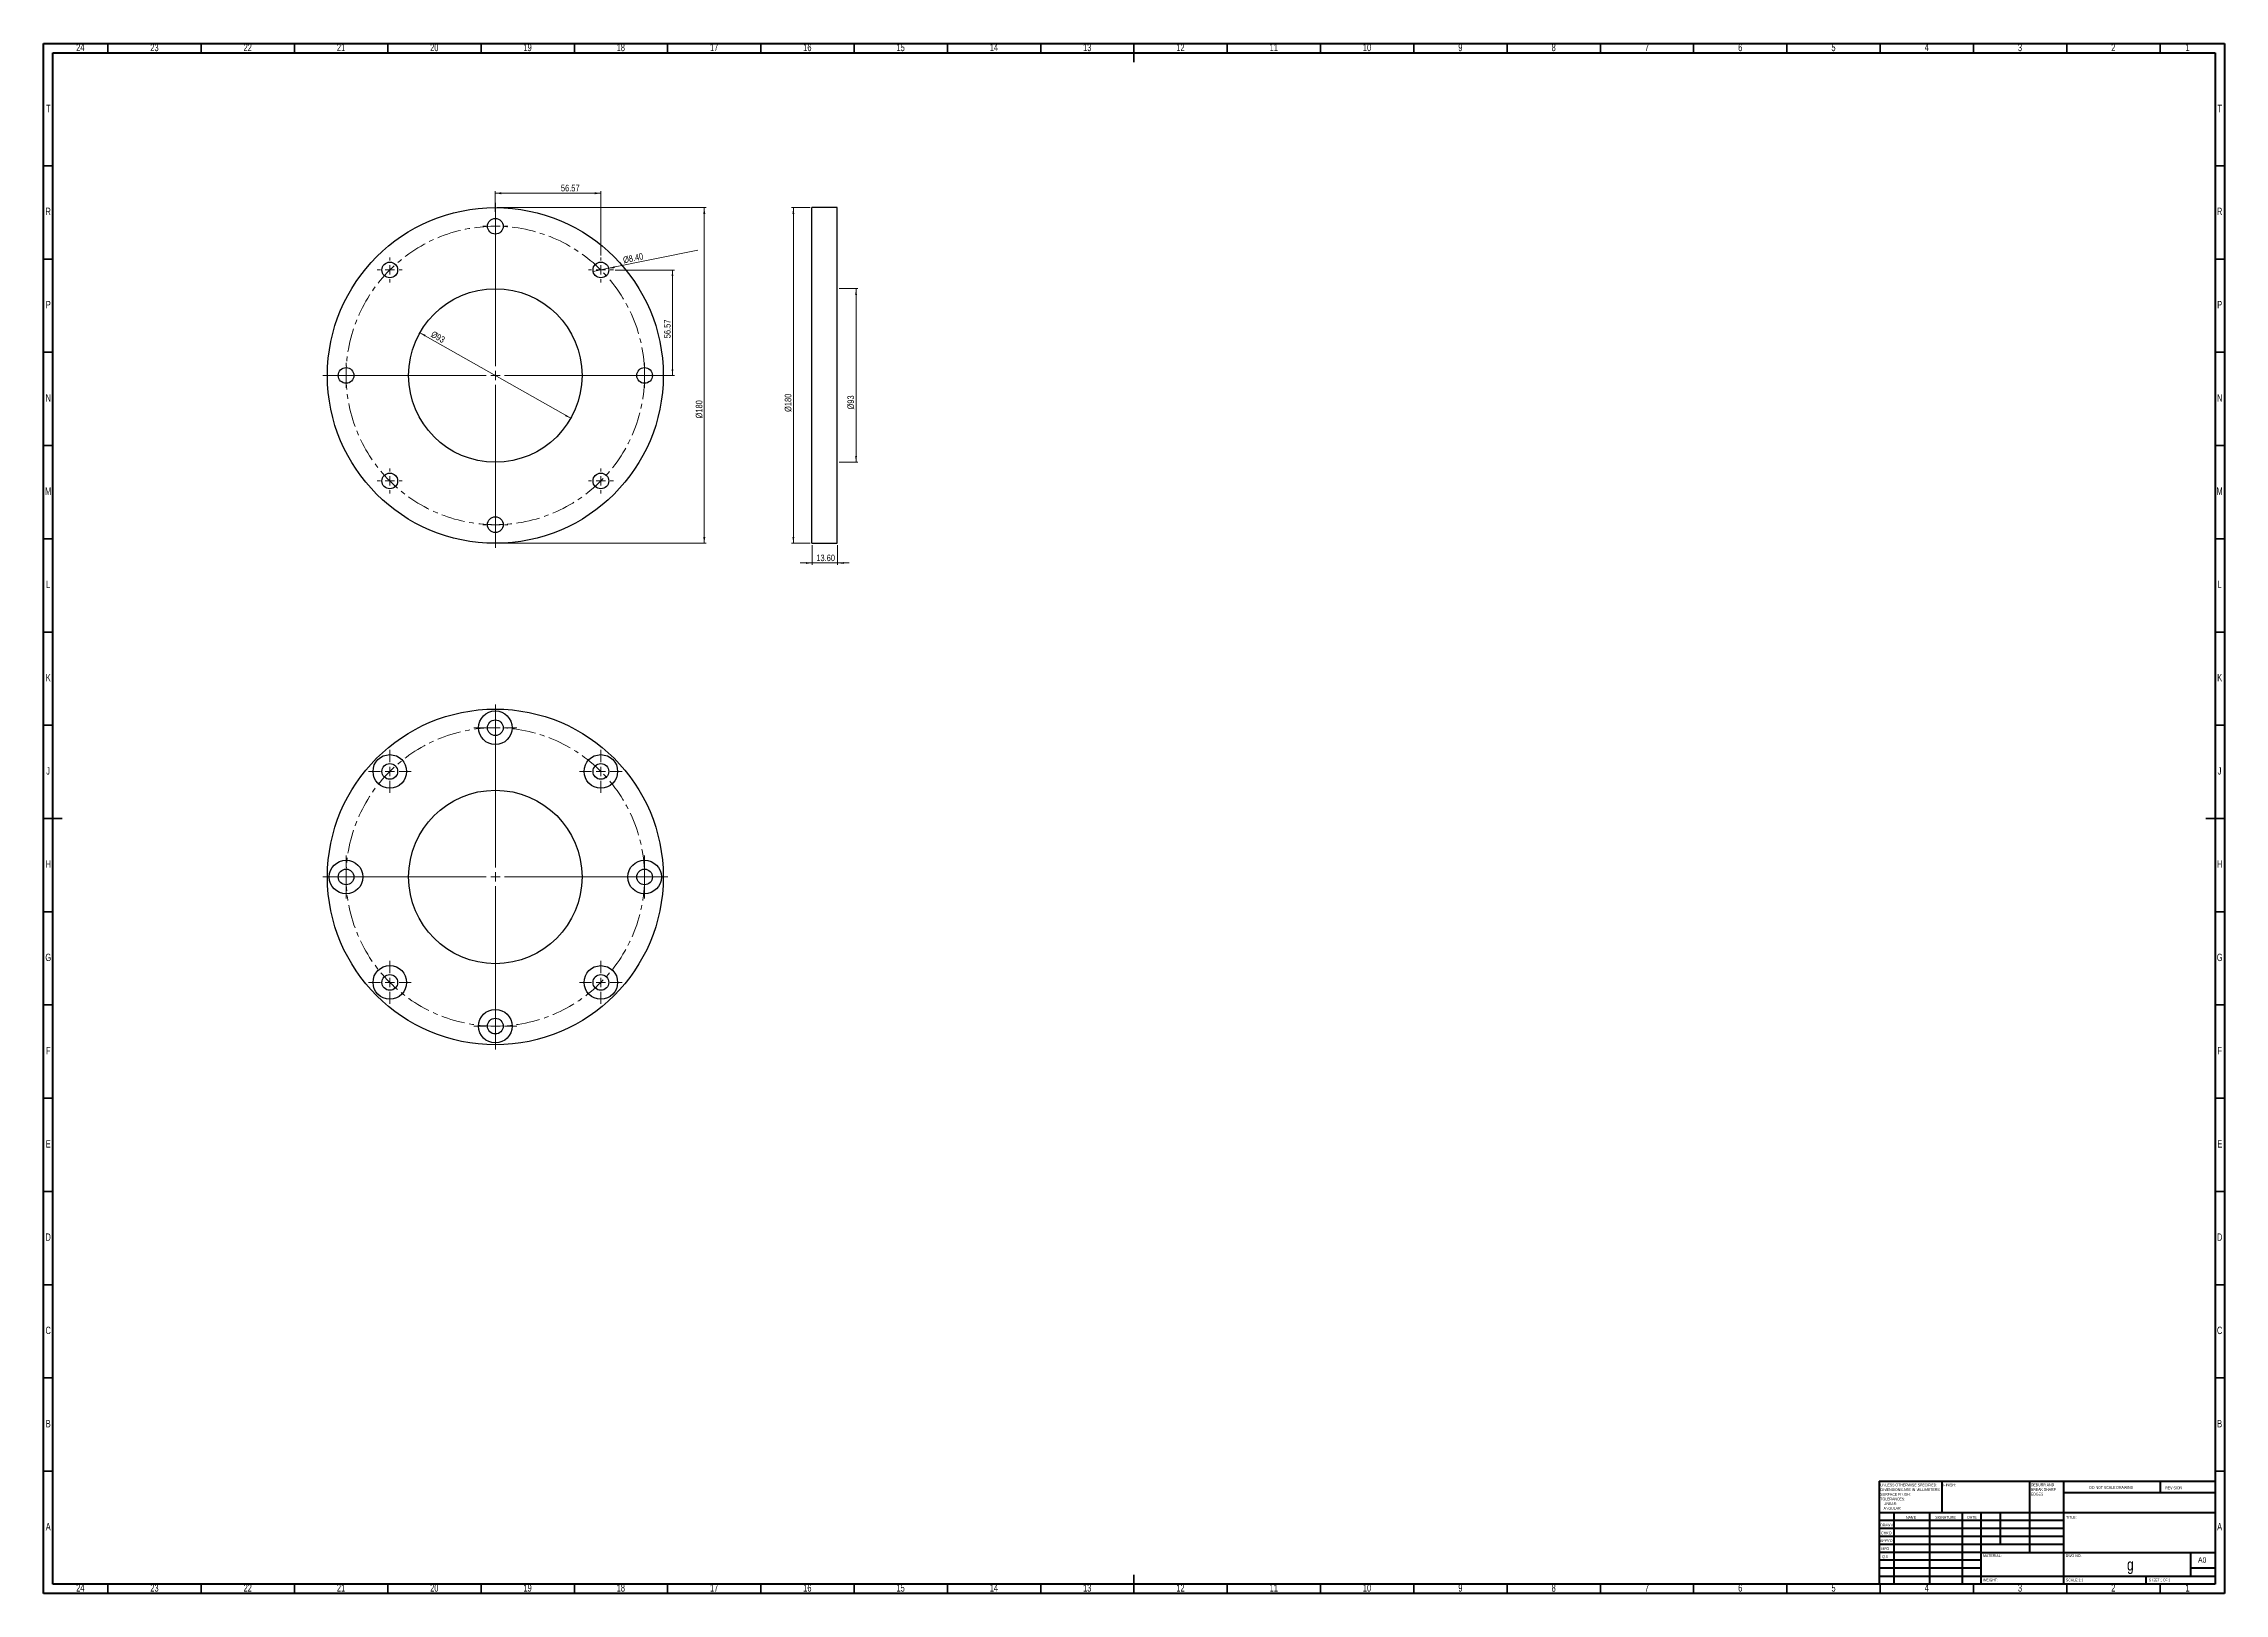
# Model space of a CAD drawing. Header units: millimetres. Extents: x 15 to 1184, y 5 to 836.
import ezdxf

# ---------------------------------------------------------------- set-up
doc = ezdxf.new("R2010")
doc.units = ezdxf.units.MM
doc.linetypes.add('CENTERX2', pattern=[20.32, 12.7, -2.54, 2.54, -2.54])
doc.styles.add('SLDTEXTSTYLE0', font='TXT', dxfattribs={"width": 0.75})
doc.styles.add('SLDTEXTSTYLE1', font='TXT', dxfattribs={"width": 0.686449})
doc.styles.add('SLDTEXTSTYLE2', font='TXT', dxfattribs={"width": 0.6875})
doc.dimstyles.new('SLDDIMSTYLE0', dxfattribs={"dimtxt": 3.5, "dimasz": 3.302, "dimexe": 0, "dimexo": 0.0625, "dimgap": 0.875, "dimtad": 1, "dimrnd": 1e-09, "dimzin": 12, "dimdsep": 46, "dimtxsty": 'SLDTEXTSTYLE0', "dimsah": 1, "dimcen": 0.09, "dimadec": 0, "dimazin": 3, "dimtfac": 1, "dimtofl": 0, "dimtmove": 0, "dimatfit": 3, "dimfxl": 0, "dimfrac": 2, "dimtolj": 1, "dimtzin": 12, "dimarcsym": 0})
doc.dimstyles.new('SLDDIMSTYLE1', dxfattribs={"dimtxt": 3.5, "dimasz": 3.302, "dimexe": 0, "dimexo": 0.0625, "dimgap": 0.875, "dimtad": 1, "dimrnd": 1e-09, "dimzin": 12, "dimdsep": 46, "dimtxsty": 'SLDTEXTSTYLE0', "dimsah": 1, "dimcen": 0, "dimadec": 0, "dimazin": 3, "dimtfac": 1, "dimtmove": 0, "dimatfit": 3, "dimfxl": 0, "dimfrac": 2, "dimtolj": 1, "dimtzin": 12, "dimarcsym": 0})
doc.dimstyles.new('SLDDIMSTYLE2', dxfattribs={"dimtxt": 3.5, "dimasz": 3.302, "dimexe": 0, "dimexo": 0.0625, "dimgap": 0.875, "dimtad": 1, "dimrnd": 1e-09, "dimzin": 4, "dimdsep": 46, "dimtxsty": 'SLDTEXTSTYLE0', "dimblk1": 'NONE', "dimsah": 1, "dimcen": 0, "dimadec": 0, "dimazin": 1, "dimtfac": 1, "dimtmove": 0, "dimatfit": 3, "dimldrblk": 'NONE', "dimfxl": 0, "dimfrac": 2, "dimtolj": 1, "dimtzin": 12, "dimarcsym": 0})
doc.dimstyles.new('SLDDIMSTYLE3', dxfattribs={"dimtxt": 3.5, "dimasz": 3.302, "dimexe": 0, "dimexo": 0.0625, "dimgap": 0.875, "dimtad": 1, "dimrnd": 1e-09, "dimzin": 4, "dimdsep": 46, "dimtxsty": 'SLDTEXTSTYLE0', "dimsah": 1, "dimcen": 0.09, "dimadec": 0, "dimazin": 1, "dimtfac": 1, "dimtmove": 0, "dimatfit": 0, "dimfxl": 0, "dimfrac": 2, "dimtolj": 1, "dimtzin": 12, "dimarcsym": 0})

# ---------------------------------------------------------------- blocks, each defined once
blk = doc.blocks.new('SW_NOTE_0')
at = {"color": 0, "linetype": 'Continuous', "lineweight": 0, "char_height": 1.5, "attachment_point": 1, "style": 'SLDTEXTSTYLE0'}
for s, insert in [('UNLESS OTHERWISE SPECIFIED:', (0, 1.9)), ('TOLERANCES:', (0, -5.6)), ('DIMENSIONS ARE IN MILLIMETERS', (0, -0.6)), ('SURFACE FINISH:', (0, -3.1)), ('ANGULAR:', (1.7, -10.6)), ('LINEAR:', (1.7, -8.1))]:
    blk.add_mtext(s, dxfattribs=dict(at, insert=insert))
blk = doc.blocks.new('SW_NOTE_1')
at = {"color": 0, "linetype": 'Continuous', "lineweight": 0, "char_height": 1.5, "attachment_point": 1, "style": 'SLDTEXTSTYLE0'}
for s, insert in [('DEBURR AND', (0, 1.9)), ('BREAK SHARP', (0, -0.6)), ('EDGES', (0, -3.1))]:
    blk.add_mtext(s, dxfattribs=dict(at, insert=insert))
blk = doc.blocks.new('_D')
at = {"color": 7, "linetype": 'Continuous', "lineweight": 18}
for p, q in [((258.1, 748.1), (370.1, 748.1)), ((369.1, 748.1), (369.1, 568.1)), ((258.1, 568.1), (370.1, 568.1))]:
    blk.add_line(p, q, dxfattribs=at)
for points in [[(369.1, 748.1), (368.6, 744.7), (369.7, 744.7)], [(369.1, 568.1), (369.7, 571.4), (368.6, 571.4)]]:
    blk.add_solid(points, dxfattribs=at)
at = {"color": 7, "linetype": 'Continuous', "lineweight": 18, "insert": (364.6, 635), "char_height": 3.5, "attachment_point": 1, "rotation": 90, "style": 'SLDTEXTSTYLE0'}
blk.add_mtext('%%c180', dxfattribs=at)
blk = doc.blocks.new('_D_1')
at = {"color": 7, "linetype": 'Continuous', "lineweight": 18}
blk.add_line((216.7, 681), (297.6, 635.1), dxfattribs=at)
for points in [[(216.7, 681), (219.3, 679), (219.8, 679.8)], [(297.6, 635.1), (294.9, 637.1), (294.4, 636.3)]]:
    blk.add_solid(points, dxfattribs=at)
at = {"color": 7, "linetype": 'Continuous', "lineweight": 18, "insert": (224, 682.1), "char_height": 3.5, "attachment_point": 1, "rotation": 330.3724, "style": 'SLDTEXTSTYLE0'}
blk.add_mtext('%%c93', dxfattribs=at)
blk = doc.blocks.new('_D_2')
at = {"color": 7, "linetype": 'Continuous', "lineweight": 18}
for q in [(365.7, 725.3), (309.6, 713.8)]:
    blk.add_line((317.8, 715.5), q, dxfattribs=at)
blk.add_solid([(317.8, 715.5), (321.2, 715.6), (321, 716.6)], dxfattribs=at)
at = {"color": 7, "linetype": 'Continuous', "lineweight": 18, "insert": (325.3, 721.6), "char_height": 3.5, "attachment_point": 1, "rotation": 11.6124, "style": 'SLDTEXTSTYLE0'}
blk.add_mtext('%%c8.40', dxfattribs=at)
blk = doc.blocks.new('_None')
blk = doc.blocks.new('_D_3')
at = {"color": 7, "linetype": 'Continuous', "lineweight": 18}
for p, q in [((257.1, 745.8), (257.1, 756.8)), ((313.7, 755.8), (257.1, 755.8)), ((313.7, 722.3), (313.7, 756.8))]:
    blk.add_line(p, q, dxfattribs=at)
for points in [[(257.1, 755.8), (260.4, 755.2), (260.4, 756.3)], [(313.7, 755.8), (310.4, 756.3), (310.4, 755.2)]]:
    blk.add_solid(points, dxfattribs=at)
at = {"color": 7, "linetype": 'Continuous', "lineweight": 18, "insert": (292.3, 760.3), "char_height": 3.5, "attachment_point": 1, "style": 'SLDTEXTSTYLE0'}
blk.add_mtext('56.57', dxfattribs=at)
blk = doc.blocks.new('_D_4')
at = {"color": 7, "linetype": 'Continuous', "lineweight": 18}
for p, q in [((321.4, 714.6), (353.1, 714.6)), ((352.1, 658.1), (352.1, 714.6)), ((344.8, 658.1), (353.1, 658.1))]:
    blk.add_line(p, q, dxfattribs=at)
for points in [[(352.1, 714.6), (351.6, 711.3), (352.6, 711.3)], [(352.1, 658.1), (352.6, 661.4), (351.6, 661.4)]]:
    blk.add_solid(points, dxfattribs=at)
at = {"color": 7, "linetype": 'Continuous', "lineweight": 18, "insert": (347.6, 678), "char_height": 3.5, "attachment_point": 1, "rotation": 90, "style": 'SLDTEXTSTYLE0'}
blk.add_mtext('56.57', dxfattribs=at)
blk = doc.blocks.new('SW_CENTERMARKSYMBOL_0')
at = {"color": 0, "linetype": 'Continuous', "lineweight": 0}
for p, q in [((0, 5), (0, 92.5)), ((-5, 0), (-92.5, 0)), ((0, 0), (-2.5, 0)), ((0, 0), (0, 2.5)), ((0, 0), (0, -2.5)), ((0, 0), (2.5, 0)), ((5, 0), (92.5, 0)), ((0, -5), (0, -92.5))]:
    blk.add_line(p, q, dxfattribs=at)
blk = doc.blocks.new('SW_CENTERMARKSYMBOL_1')
at = {"color": 0, "linetype": 'Continuous', "lineweight": 0}
for p, q in [((-5, 0), (-6.7, 0)), ((0, 0), (-2.5, 0)), ((0, 5), (0, 6.7)), ((0, 0), (0, 2.5)), ((0, 0), (0, -2.5)), ((0, 0), (2.5, 0)), ((5, 0), (6.7, 0)), ((0, -5), (0, -6.7))]:
    blk.add_line(p, q, dxfattribs=at)
blk = doc.blocks.new('SW_CENTERMARKSYMBOL_2')
at = {"color": 0, "linetype": 'Continuous', "lineweight": 0}
for p, q in [((-5, 0), (-6.7, 0)), ((0, 0), (-2.5, 0)), ((0, 5), (0, 6.7)), ((0, 0), (0, 2.5)), ((0, 0), (0, -2.5)), ((0, 0), (2.5, 0)), ((5, 0), (6.7, 0)), ((0, -5), (0, -6.7))]:
    blk.add_line(p, q, dxfattribs=at)
blk = doc.blocks.new('SW_CENTERMARKSYMBOL_3')
at = {"color": 0, "linetype": 'Continuous', "lineweight": 0}
for p, q in [((-5, 0), (-6.7, 0)), ((0, 0), (-2.5, 0)), ((0, 5), (0, 6.7)), ((0, 0), (0, 2.5)), ((0, 0), (0, -2.5)), ((0, 0), (2.5, 0)), ((5, 0), (6.7, 0)), ((0, -5), (0, -6.7))]:
    blk.add_line(p, q, dxfattribs=at)
blk = doc.blocks.new('SW_CENTERMARKSYMBOL_4')
at = {"color": 0, "linetype": 'Continuous', "lineweight": 0}
for p, q in [((-5, 0), (-6.7, 0)), ((0, 0), (-2.5, 0)), ((0, 5), (0, 6.7)), ((0, 0), (0, 2.5)), ((0, 0), (0, -2.5)), ((0, 0), (2.5, 0)), ((5, 0), (6.7, 0)), ((0, -5), (0, -6.7))]:
    blk.add_line(p, q, dxfattribs=at)
blk = doc.blocks.new('SW_CENTERMARKSYMBOL_5')
at = {"color": 0, "linetype": 'Continuous', "lineweight": 0}
for p, q in [((-5, 0), (-6.7, 0)), ((0, 0), (-2.5, 0)), ((0, 5), (0, 6.7)), ((0, 0), (0, 2.5)), ((0, 0), (0, -2.5)), ((0, 0), (2.5, 0)), ((5, 0), (6.7, 0)), ((0, -5), (0, -6.7))]:
    blk.add_line(p, q, dxfattribs=at)
blk = doc.blocks.new('SW_CENTERMARKSYMBOL_6')
at = {"color": 0, "linetype": 'Continuous', "lineweight": 0}
for p, q in [((-5, 0), (-6.7, 0)), ((0, 0), (-2.5, 0)), ((0, 5), (0, 6.7)), ((0, 0), (0, 2.5)), ((0, 0), (0, -2.5)), ((0, 0), (2.5, 0)), ((5, 0), (6.7, 0)), ((0, -5), (0, -6.7))]:
    blk.add_line(p, q, dxfattribs=at)
blk = doc.blocks.new('SW_CENTERMARKSYMBOL_7')
at = {"color": 0, "linetype": 'Continuous', "lineweight": 0}
for p, q in [((-5, 0), (-6.7, 0)), ((0, 0), (-2.5, 0)), ((0, 5), (0, 6.7)), ((0, 0), (0, 2.5)), ((0, 0), (0, -2.5)), ((0, 0), (2.5, 0)), ((5, 0), (6.7, 0)), ((0, -5), (0, -6.7))]:
    blk.add_line(p, q, dxfattribs=at)
blk = doc.blocks.new('SW_CENTERMARKSYMBOL_8')
at = {"color": 0, "linetype": 'Continuous', "lineweight": 0}
for p, q in [((-5, 0), (-6.7, 0)), ((0, 0), (-2.5, 0)), ((0, 5), (0, 6.7)), ((0, 0), (0, 2.5)), ((0, 0), (0, -2.5)), ((0, 0), (2.5, 0)), ((5, 0), (6.7, 0)), ((0, -5), (0, -6.7))]:
    blk.add_line(p, q, dxfattribs=at)
blk = doc.blocks.new('_D_5')
at = {"color": 7, "linetype": 'Continuous', "lineweight": 18}
for p, q in [((426.9, 567.1), (426.9, 556.5)), ((440.5, 567.1), (440.5, 556.5)), ((426.9, 557.5), (420.5, 557.5)), ((426.9, 557.5), (440.5, 557.5)), ((440.5, 557.5), (446.8, 557.5))]:
    blk.add_line(p, q, dxfattribs=at)
for points in [[(426.9, 557.5), (423.6, 558), (423.6, 557)], [(440.5, 557.5), (443.8, 557), (443.8, 558)]]:
    blk.add_solid(points, dxfattribs=at)
at = {"color": 7, "linetype": 'Continuous', "lineweight": 18, "insert": (429.2, 562), "char_height": 3.5, "attachment_point": 1, "style": 'SLDTEXTSTYLE0'}
blk.add_mtext('13.60', dxfattribs=at)
blk = doc.blocks.new('_D_6')
at = {"color": 7, "linetype": 'Continuous', "lineweight": 18}
for p, q in [((441.5, 704.6), (451.5, 704.6)), ((450.5, 704.6), (450.5, 611.6)), ((441.5, 611.6), (451.5, 611.6))]:
    blk.add_line(p, q, dxfattribs=at)
for points in [[(450.5, 704.6), (450, 701.2), (451, 701.2)], [(450.5, 611.6), (451, 614.9), (450, 614.9)]]:
    blk.add_solid(points, dxfattribs=at)
at = {"color": 7, "linetype": 'Continuous', "lineweight": 18, "insert": (445.9, 639.8), "char_height": 3.5, "attachment_point": 1, "rotation": 90, "style": 'SLDTEXTSTYLE0'}
blk.add_mtext('%%c93', dxfattribs=at)
blk = doc.blocks.new('_D_7')
at = {"color": 7, "linetype": 'Continuous', "lineweight": 18}
for p, q in [((425.9, 748.1), (415.9, 748.1)), ((416.9, 748.1), (416.9, 568.1)), ((425.9, 568.1), (415.9, 568.1))]:
    blk.add_line(p, q, dxfattribs=at)
for points in [[(416.9, 748.1), (416.4, 744.7), (417.4, 744.7)], [(416.9, 568.1), (417.4, 571.4), (416.4, 571.4)]]:
    blk.add_solid(points, dxfattribs=at)
at = {"color": 7, "linetype": 'Continuous', "lineweight": 18, "insert": (412.3, 638.5), "char_height": 3.5, "attachment_point": 1, "rotation": 90, "style": 'SLDTEXTSTYLE0'}
blk.add_mtext('%%c180', dxfattribs=at)
blk = doc.blocks.new('SW_CENTERMARKSYMBOL_9')
at = {"color": 0, "linetype": 'Continuous', "lineweight": 0}
for p, q in [((0, 5), (0, 92.5)), ((-5, 0), (-92.5, 0)), ((0, 0), (-2.5, 0)), ((0, 0), (0, 2.5)), ((0, 0), (0, -2.5)), ((0, 0), (2.5, 0)), ((5, 0), (92.5, 0)), ((0, -5), (0, -92.5))]:
    blk.add_line(p, q, dxfattribs=at)
blk = doc.blocks.new('SW_CENTERMARKSYMBOL_10')
at = {"color": 0, "linetype": 'Continuous', "lineweight": 0}
for p, q in [((-5, 0), (-11.5055, 0)), ((0, 0), (-2.5, 0)), ((0, 5), (0, 11.5055)), ((0, 0), (0, 2.5)), ((0, 0), (0, -2.5)), ((0, 0), (2.5, 0)), ((5, 0), (11.5055, 0)), ((0, -5), (0, -11.5055))]:
    blk.add_line(p, q, dxfattribs=at)
blk = doc.blocks.new('SW_CENTERMARKSYMBOL_11')
at = {"color": 0, "linetype": 'Continuous', "lineweight": 0}
for p, q in [((-5, 0), (-11.5055, 0)), ((0, 0), (-2.5, 0)), ((0, 5), (0, 11.5055)), ((0, 0), (0, 2.5)), ((0, 0), (0, -2.5)), ((0, 0), (2.5, 0)), ((5, 0), (11.5055, 0)), ((0, -5), (0, -11.5055))]:
    blk.add_line(p, q, dxfattribs=at)
blk = doc.blocks.new('SW_CENTERMARKSYMBOL_12')
at = {"color": 0, "linetype": 'Continuous', "lineweight": 0}
for p, q in [((-5, 0), (-11.5055, 0)), ((0, 0), (-2.5, 0)), ((0, 5), (0, 11.5055)), ((0, 0), (0, 2.5)), ((0, 0), (0, -2.5)), ((0, 0), (2.5, 0)), ((5, 0), (11.5055, 0)), ((0, -5), (0, -11.5055))]:
    blk.add_line(p, q, dxfattribs=at)
blk = doc.blocks.new('SW_CENTERMARKSYMBOL_13')
at = {"color": 0, "linetype": 'Continuous', "lineweight": 0}
for p, q in [((-5, 0), (-11.5055, 0)), ((0, 0), (-2.5, 0)), ((0, 5), (0, 11.5055)), ((0, 0), (0, 2.5)), ((0, 0), (0, -2.5)), ((0, 0), (2.5, 0)), ((5, 0), (11.5055, 0)), ((0, -5), (0, -11.5055))]:
    blk.add_line(p, q, dxfattribs=at)
blk = doc.blocks.new('SW_CENTERMARKSYMBOL_14')
at = {"color": 0, "linetype": 'Continuous', "lineweight": 0}
for p, q in [((-5, 0), (-11.5055, 0)), ((0, 0), (-2.5, 0)), ((0, 5), (0, 11.5055)), ((0, 0), (0, 2.5)), ((0, 0), (0, -2.5)), ((0, 0), (2.5, 0)), ((5, 0), (11.5055, 0)), ((0, -5), (0, -11.5055))]:
    blk.add_line(p, q, dxfattribs=at)
blk = doc.blocks.new('SW_CENTERMARKSYMBOL_15')
at = {"color": 0, "linetype": 'Continuous', "lineweight": 0}
for p, q in [((-5, 0), (-11.5055, 0)), ((0, 0), (-2.5, 0)), ((0, 5), (0, 11.5055)), ((0, 0), (0, 2.5)), ((0, 0), (0, -2.5)), ((0, 0), (2.5, 0)), ((5, 0), (11.5055, 0)), ((0, -5), (0, -11.5055))]:
    blk.add_line(p, q, dxfattribs=at)
blk = doc.blocks.new('SW_CENTERMARKSYMBOL_16')
at = {"color": 0, "linetype": 'Continuous', "lineweight": 0}
for p, q in [((-5, 0), (-11.5055, 0)), ((0, 0), (-2.5, 0)), ((0, 5), (0, 11.5055)), ((0, 0), (0, 2.5)), ((0, 0), (0, -2.5)), ((0, 0), (2.5, 0)), ((5, 0), (11.5055, 0)), ((0, -5), (0, -11.5055))]:
    blk.add_line(p, q, dxfattribs=at)
blk = doc.blocks.new('SW_CENTERMARKSYMBOL_17')
at = {"color": 0, "linetype": 'Continuous', "lineweight": 0}
for p, q in [((-5, 0), (-11.5055, 0)), ((0, 0), (-2.5, 0)), ((0, 5), (0, 11.5055)), ((0, 0), (0, 2.5)), ((0, 0), (0, -2.5)), ((0, 0), (2.5, 0)), ((5, 0), (11.5055, 0)), ((0, -5), (0, -11.5055))]:
    blk.add_line(p, q, dxfattribs=at)

msp = doc.modelspace()

# ---------------------------------------------------------------- linework, layer by layer
at = {"color": 7, "linetype": 'Continuous', "lineweight": 70}
for p, q in [((15, 5), (15, 836)), ((15, 836), (1184, 836)), ((20, 10), (20, 831)), ((20, 831), (1179, 831)), ((1179, 831), (1179, 10)), ((1184, 836), (1184, 5)), ((1184, 5), (15, 5)), ((1179, 10), (20, 10))]:
    msp.add_line(p, q, dxfattribs=at)
at = {"color": 7, "linetype": 'Continuous', "lineweight": 35}
for p, q in [((49.5, 831), (49.5, 836)), ((99.5, 831), (99.5, 836)), ((149.5, 831), (149.5, 836)), ((199.5, 831), (199.5, 836)), ((249.5, 831), (249.5, 836)), ((299.5, 831), (299.5, 836)), ((349.5, 831), (349.5, 836)), ((399.5, 831), (399.5, 836)), ((449.5, 831), (449.5, 836)), ((499.5, 831), (499.5, 836)), ((549.5, 831), (549.5, 836)), ((599.5, 836), (599.5, 826)), ((599.5, 831), (599.5, 836)), ((649.5, 831), (649.5, 836)), ((699.5, 831), (699.5, 836)), ((749.5, 831), (749.5, 836)), ((799.5, 831), (799.5, 836)), ((849.5, 831), (849.5, 836)), ((899.5, 831), (899.5, 836)), ((949.5, 831), (949.5, 836)), ((999.5, 831), (999.5, 836)), ((1049.5, 831), (1049.5, 836)), ((1099.5, 831), (1099.5, 836)), ((1149.5, 831), (1149.5, 836)), ((20, 770.5), (15, 770.5)), ((1179, 770.5), (1184, 770.5)), ((20, 720.5), (15, 720.5)), ((1179, 720.5), (1184, 720.5)), ((20, 670.5), (15, 670.5)), ((1179, 670.5), (1184, 670.5)), ((20, 620.5), (15, 620.5)), ((1179, 620.5), (1184, 620.5)), ((20, 570.5), (15, 570.5)), ((1179, 570.5), (1184, 570.5)), ((20, 520.5), (15, 520.5)), ((1179, 520.5), (1184, 520.5)), ((20, 470.5), (15, 470.5)), ((1179, 470.5), (1184, 470.5)), ((15, 420.5), (25, 420.5)), ((20, 420.5), (15, 420.5)), ((1184, 420.5), (1174, 420.5)), ((1179, 420.5), (1184, 420.5)), ((20, 370.5), (15, 370.5)), ((1179, 370.5), (1184, 370.5)), ((20, 320.5), (15, 320.5)), ((1179, 320.5), (1184, 320.5)), ((20, 270.5), (15, 270.5)), ((1179, 270.5), (1184, 270.5)), ((20, 220.5), (15, 220.5)), ((1179, 220.5), (1184, 220.5)), ((20, 170.5), (15, 170.5)), ((1179, 170.5), (1184, 170.5)), ((20, 120.5), (15, 120.5)), ((1179, 120.5), (1184, 120.5)), ((20, 70.5), (15, 70.5)), ((1179, 70.5), (1184, 70.5)), ((599.5, 5), (599.5, 15)), ((49.5, 10), (49.5, 5)), ((99.5, 10), (99.5, 5)), ((149.5, 10), (149.5, 5)), ((199.5, 10), (199.5, 5)), ((249.5, 10), (249.5, 5)), ((299.5, 10), (299.5, 5)), ((349.5, 10), (349.5, 5)), ((399.5, 10), (399.5, 5)), ((449.5, 10), (449.5, 5)), ((499.5, 10), (499.5, 5)), ((549.5, 10), (549.5, 5)), ((599.5, 10), (599.5, 5)), ((649.5, 10), (649.5, 5)), ((699.5, 10), (699.5, 5)), ((749.5, 10), (749.5, 5)), ((799.5, 10), (799.5, 5)), ((849.5, 10), (849.5, 5)), ((899.5, 10), (899.5, 5)), ((949.5, 10), (949.5, 5)), ((999.5, 10), (999.5, 5)), ((1049.5, 10), (1049.5, 5)), ((1099.5, 10), (1099.5, 5)), ((1149.5, 10), (1149.5, 5))]:
    msp.add_line(p, q, dxfattribs=at)
at = {"color": 7, "linetype": 'Continuous', "lineweight": 25}
for p, q in [((440.459, 748.05), (426.859, 748.05)), ((426.859, 658.05), (426.859, 748.05)), ((440.459, 658.05), (440.459, 748.05)), ((426.859, 568.05), (426.859, 658.05)), ((440.459, 568.05), (440.459, 658.05)), ((426.859, 568.05), (440.459, 568.05))]:
    msp.add_line(p, q, dxfattribs=at)
at = {"color": 7, "linetype": 'Continuous', "lineweight": 50}
for p, q in [((999, 65.25), (1179, 65.25)), ((999, 65.25), (999, 10)), ((1032.8, 48.25), (1032.8, 65.25)), ((1079.6, 65.25), (1079.6, 27)), ((1097.8, 65.25), (1097.8, 10)), ((1179, 58.875), (1097.8, 58.875)), ((1149.8, 58.875), (1149.8, 65.25)), ((1179, 48.25), (999, 48.25)), ((1006.8, 48.25), (1006.8, 10)), ((1025.991, 48.25), (1025.991, 10)), ((1043.399, 48.25), (1043.399, 10)), ((1053.6, 10), (1053.6, 48.25)), ((1064, 31.25), (1064, 48.25)), ((1097.8, 44), (999, 44)), ((1097.8, 39.75), (999, 39.75)), ((1097.8, 35.5), (999, 35.5)), ((1097.8, 31.25), (999, 31.25)), ((1053.6, 27), (999, 27)), ((1053.6, 27), (1179, 27)), ((1166, 14.25), (1166, 27)), ((1053.6, 22.75), (999, 22.75)), ((1053.6, 18.5), (999, 18.5)), ((999, 14.25), (1179, 14.25)), ((1142, 10), (1142, 14.25)), ((1179, 18.5), (1166, 18.5))]:
    msp.add_line(p, q, dxfattribs=at)
at = {"color": 7, "linetype": 'Continuous', "lineweight": 25}
for centre, radius in [((257.146, 658.05), 90), ((257.146, 738.05), 4.2), ((200.577, 714.619), 4.2), ((313.714, 714.619), 4.2), ((257.146, 658.05), 46.5), ((177.146, 658.05), 4.2), ((337.146, 658.05), 4.2), ((200.577, 601.482), 4.2), ((313.714, 601.482), 4.2), ((257.146, 578.05), 4.2), ((257.146, 389.157), 90), ((257.146, 469.157), 9.005), ((257.146, 469.157), 4.2), ((200.577, 445.725), 9.006), ((200.577, 445.725), 4.2), ((313.714, 445.725), 9.005), ((313.714, 445.725), 4.2), ((257.146, 389.157), 46.5), ((177.146, 389.157), 9.006), ((337.146, 389.157), 9.005), ((177.146, 389.157), 4.2), ((337.146, 389.157), 4.2), ((200.577, 332.588), 9.006), ((313.714, 332.588), 9.005), ((200.577, 332.588), 4.2), ((313.714, 332.588), 4.2), ((257.146, 309.157), 9.005), ((257.146, 309.157), 4.2)]:
    msp.add_circle(centre, radius, dxfattribs=at)
at = {"color": 7, "linetype": 'CENTERX2', "lineweight": 18}
for centre in [(257.146, 658.05), (257.146, 389.157)]:
    msp.add_circle(centre, 80, dxfattribs=at)

# ---------------------------------------------------------------- block references
at = {"color": 7, "linetype": 'Continuous', "lineweight": 0}
for name, p in [('SW_CENTERMARKSYMBOL_0', (257.146, 658.05)), ('SW_CENTERMARKSYMBOL_7', (257.146, 738.05)), ('SW_CENTERMARKSYMBOL_6', (200.577, 714.619)), ('SW_CENTERMARKSYMBOL_8', (313.714, 714.619)), ('SW_CENTERMARKSYMBOL_5', (177.146, 658.05)), ('SW_CENTERMARKSYMBOL_1', (337.146, 658.05)), ('SW_CENTERMARKSYMBOL_4', (200.577, 601.482)), ('SW_CENTERMARKSYMBOL_2', (313.714, 601.482)), ('SW_CENTERMARKSYMBOL_3', (257.146, 578.05)), ('SW_CENTERMARKSYMBOL_9', (257.146, 389.157)), ('SW_CENTERMARKSYMBOL_16', (257.146, 469.157)), ('SW_CENTERMARKSYMBOL_17', (200.577, 445.725)), ('SW_CENTERMARKSYMBOL_15', (313.714, 445.725)), ('SW_CENTERMARKSYMBOL_10', (177.146, 389.157)), ('SW_CENTERMARKSYMBOL_14', (337.146, 389.157)), ('SW_CENTERMARKSYMBOL_11', (200.577, 332.588)), ('SW_CENTERMARKSYMBOL_13', (313.714, 332.588)), ('SW_CENTERMARKSYMBOL_12', (257.146, 309.157)), ('SW_NOTE_0', (999.594, 61.987)), ('SW_NOTE_1', (1080.309, 62.069))]:
    msp.add_blockref(name, p, dxfattribs=at)

# ---------------------------------------------------------------- texts
for s, insert, char_height, attachment_point, style in [('24', (34.67, 835.92), 3.9688, 2, 'SLDTEXTSTYLE0'), ('23', (74.42, 835.92), 3.9688, 2, 'SLDTEXTSTYLE0'), ('22', (124.42, 835.92), 3.9688, 2, 'SLDTEXTSTYLE0'), ('21', (174.42, 835.92), 3.9688, 2, 'SLDTEXTSTYLE0'), ('20', (224.42, 835.92), 3.9688, 2, 'SLDTEXTSTYLE0'), ('19', (274.42, 835.92), 3.9688, 2, 'SLDTEXTSTYLE0'), ('18', (324.42, 835.92), 3.9688, 2, 'SLDTEXTSTYLE0'), ('17', (374.42, 835.92), 3.9688, 2, 'SLDTEXTSTYLE0'), ('16', (424.42, 835.92), 3.9688, 2, 'SLDTEXTSTYLE0'), ('15', (474.42, 835.92), 3.9688, 2, 'SLDTEXTSTYLE0'), ('14', (524.42, 835.92), 3.9688, 2, 'SLDTEXTSTYLE0'), ('13', (574.42, 835.92), 3.9688, 2, 'SLDTEXTSTYLE0'), ('12', (624.42, 835.92), 3.9688, 2, 'SLDTEXTSTYLE0'), ('11', (674.42, 835.92), 3.9688, 2, 'SLDTEXTSTYLE0'), ('10', (724.42, 835.92), 3.9688, 2, 'SLDTEXTSTYLE0'), ('9', (774.46, 835.92), 3.969, 2, 'SLDTEXTSTYLE0'), ('8', (824.46, 835.92), 3.969, 2, 'SLDTEXTSTYLE0'), ('7', (874.46, 835.92), 3.969, 2, 'SLDTEXTSTYLE0'), ('6', (924.46, 835.92), 3.969, 2, 'SLDTEXTSTYLE0'), ('5', (974.46, 835.92), 3.969, 2, 'SLDTEXTSTYLE0'), ('4', (1024.46, 835.92), 3.969, 2, 'SLDTEXTSTYLE0'), ('3', (1074.46, 835.92), 3.969, 2, 'SLDTEXTSTYLE0'), ('2', (1124.46, 835.92), 3.969, 2, 'SLDTEXTSTYLE0'), ('1', (1164.21, 835.92), 3.969, 2, 'SLDTEXTSTYLE0'), ('T', (17.55, 803.17), 3.969, 2, 'SLDTEXTSTYLE0'), ('T', (1181.55, 803.17), 3.969, 2, 'SLDTEXTSTYLE0'), ('R', (17.444, 748.017), 3.969, 2, 'SLDTEXTSTYLE0'), ('R', (1181.444, 748.017), 3.969, 2, 'SLDTEXTSTYLE0'), ('P', (17.485, 698.017), 3.969, 2, 'SLDTEXTSTYLE0'), ('P', (1181.485, 698.017), 3.969, 2, 'SLDTEXTSTYLE0'), ('N', (17.464, 648.017), 3.969, 2, 'SLDTEXTSTYLE0'), ('N', (1181.464, 648.017), 3.969, 2, 'SLDTEXTSTYLE0'), ('M', (17.424, 598.017), 3.969, 2, 'SLDTEXTSTYLE0'), ('M', (1181.424, 598.017), 3.969, 2, 'SLDTEXTSTYLE0'), ('L', (17.455, 548.017), 3.969, 2, 'SLDTEXTSTYLE0'), ('L', (1181.455, 548.017), 3.969, 2, 'SLDTEXTSTYLE0'), ('K', (17.489, 498.017), 3.969, 2, 'SLDTEXTSTYLE0'), ('K', (1181.489, 498.017), 3.969, 2, 'SLDTEXTSTYLE0'), ('J', (17.403, 448.017), 3.969, 2, 'SLDTEXTSTYLE0'), ('J', (1181.403, 448.017), 3.969, 2, 'SLDTEXTSTYLE0'), ('H', (17.49, 398.017), 3.969, 2, 'SLDTEXTSTYLE0'), ('H', (1181.49, 398.017), 3.969, 2, 'SLDTEXTSTYLE0'), ('G', (17.487, 348.017), 3.969, 2, 'SLDTEXTSTYLE0'), ('G', (1181.487, 348.017), 3.969, 2, 'SLDTEXTSTYLE0'), ('F', (17.458, 298.017), 3.969, 2, 'SLDTEXTSTYLE0'), ('F', (1181.458, 298.017), 3.969, 2, 'SLDTEXTSTYLE0'), ('E', (17.508, 248.017), 3.969, 2, 'SLDTEXTSTYLE0'), ('E', (1181.508, 248.017), 3.969, 2, 'SLDTEXTSTYLE0'), ('D', (17.453, 198.017), 3.969, 2, 'SLDTEXTSTYLE0'), ('D', (1181.453, 198.017), 3.969, 2, 'SLDTEXTSTYLE0'), ('C', (17.459, 148.017), 3.969, 2, 'SLDTEXTSTYLE0'), ('C', (1181.459, 148.017), 3.969, 2, 'SLDTEXTSTYLE0'), ('B', (17.471, 98.017), 3.969, 2, 'SLDTEXTSTYLE0'), ('B', (1181.471, 98.017), 3.969, 2, 'SLDTEXTSTYLE0'), ('FINISH:', (1033.371, 63.919), 1.5, 1, 'SLDTEXTSTYLE0'), ('DO NOT SCALE DRAWING', (1111.615, 62.533), 1.5, 1, 'SLDTEXTSTYLE0'), ('REVISION', (1152.328, 62.335), 1.5, 1, 'SLDTEXTSTYLE0'), ('A', (17.464, 42.767), 3.969, 2, 'SLDTEXTSTYLE0'), ('DRAWN', (999.643, 42.385), 1.5, 1, 'SLDTEXTSTYLE1'), ("CHK'D", (999.939, 38.162), 1.5, 1, 'SLDTEXTSTYLE0'), ('NAME', (1013.322, 46.501), 1.5, 1, 'SLDTEXTSTYLE0'), ('SIGNATURE', (1029.034, 46.562), 1.5, 1, 'SLDTEXTSTYLE0'), ('DATE', (1046.215, 46.576), 1.5, 1, 'SLDTEXTSTYLE0'), ('TITLE:', (1099.09, 46.576), 1.5, 1, 'SLDTEXTSTYLE0'), ('A', (1181.464, 42.767), 3.969, 2, 'SLDTEXTSTYLE0'), ("APPV'D", (999.402, 34.066), 1.5, 1, 'SLDTEXTSTYLE0'), ('MFG', (1000.124, 29.716), 1.5, 1, 'SLDTEXTSTYLE0'), ('Q.A', (1000.509, 25.505), 1.5, 1, 'SLDTEXTSTYLE0'), ('MATERIAL:', (1054.646, 25.986), 1.5, 1, 'SLDTEXTSTYLE0'), ('DWG NO.', (1098.953, 25.986), 1.5, 1, 'SLDTEXTSTYLE0'), ('A0', (1169.871, 24.406), 2.9104, 1, 'SLDTEXTSTYLE0'), ('WEIGHT:', (1054.618, 12.949), 1.4986, 1, 'SLDTEXTSTYLE0'), ('SCALE:1:1', (1099.074, 12.9), 1.5, 1, 'SLDTEXTSTYLE0'), ('g', (1133.59, 23.607), 6.35, 2, 'SLDTEXTSTYLE0'), ('SHEET 1 OF 1', (1143.478, 12.9), 1.5, 1, 'SLDTEXTSTYLE2'), ('24', (34.67, 9.92), 3.9688, 2, 'SLDTEXTSTYLE0'), ('23', (74.42, 9.92), 3.9688, 2, 'SLDTEXTSTYLE0'), ('22', (124.42, 9.92), 3.9688, 2, 'SLDTEXTSTYLE0'), ('21', (174.42, 9.92), 3.9688, 2, 'SLDTEXTSTYLE0'), ('20', (224.42, 9.92), 3.9688, 2, 'SLDTEXTSTYLE0'), ('19', (274.42, 9.92), 3.9688, 2, 'SLDTEXTSTYLE0'), ('18', (324.42, 9.92), 3.9688, 2, 'SLDTEXTSTYLE0'), ('17', (374.42, 9.92), 3.9688, 2, 'SLDTEXTSTYLE0'), ('16', (424.42, 9.92), 3.9688, 2, 'SLDTEXTSTYLE0'), ('15', (474.42, 9.92), 3.9688, 2, 'SLDTEXTSTYLE0'), ('14', (524.42, 9.92), 3.9688, 2, 'SLDTEXTSTYLE0'), ('13', (574.42, 9.92), 3.9688, 2, 'SLDTEXTSTYLE0'), ('12', (624.42, 9.92), 3.9688, 2, 'SLDTEXTSTYLE0'), ('11', (674.42, 9.92), 3.9688, 2, 'SLDTEXTSTYLE0'), ('10', (724.42, 9.92), 3.9688, 2, 'SLDTEXTSTYLE0'), ('9', (774.46, 9.92), 3.969, 2, 'SLDTEXTSTYLE0'), ('8', (824.46, 9.92), 3.969, 2, 'SLDTEXTSTYLE0'), ('7', (874.46, 9.92), 3.969, 2, 'SLDTEXTSTYLE0'), ('6', (924.46, 9.92), 3.969, 2, 'SLDTEXTSTYLE0'), ('5', (974.46, 9.92), 3.969, 2, 'SLDTEXTSTYLE0'), ('4', (1024.46, 9.92), 3.969, 2, 'SLDTEXTSTYLE0'), ('3', (1074.46, 9.92), 3.969, 2, 'SLDTEXTSTYLE0'), ('2', (1124.46, 9.92), 3.969, 2, 'SLDTEXTSTYLE0'), ('1', (1164.21, 9.92), 3.969, 2, 'SLDTEXTSTYLE0')]:
    msp.add_mtext(s, dxfattribs=dict(at, insert=insert, char_height=char_height, attachment_point=attachment_point, style=style))

# ---------------------------------------------------------------- dimensions: what is measured, and where the dimension line sits
at = {"color": 7, "linetype": 'Continuous', "lineweight": 18}
for base, p1, p2, dimstyle, picture, middle in [((257.146, 755.752), (313.714, 721.319), (257.146, 744.75), 'SLDDIMSTYLE0', '_D_3', (298.09, 755.752)), ((440.459, 557.485), (426.859, 568.05), (440.459, 568.05), 'SLDDIMSTYLE3', '_D_5', (435.009, 557.485))]:
    dim = msp.add_linear_dim(base=base, p1=p1, p2=p2, dimstyle=dimstyle, dxfattribs=at)
    dim.commit()
    dim.dimension.update_dxf_attribs({"geometry": picture, "text_midpoint": middle, "dimtype": 160})
for base, p1, p2, picture, middle in [((369.146, 568.05), (257.146, 748.05), (257.146, 568.05), '_D', (369.146, 654.48)), ((416.859, 568.05), (426.859, 748.05), (426.859, 568.05), '_D_7', (416.859, 658.05)), ((450.459, 611.55), (440.459, 704.55), (440.459, 611.55), '_D_6', (450.459, 658.05))]:
    dim = msp.add_linear_dim(base=base, p1=p1, p2=p2, angle=90, text='%%c<>', dimstyle='SLDDIMSTYLE0', dxfattribs=at)
    dim.commit()
    dim.dimension.update_dxf_attribs({"geometry": picture, "text_midpoint": middle, "dimtype": 160})
for p1, p2, dimstyle, picture, middle in [((309.6, 713.773), (317.828, 715.464), 'SLDDIMSTYLE2', '_D_2', (346.077, 721.269)), ((216.725, 681.038), (297.566, 635.062), 'SLDDIMSTYLE1', '_D_1', (237.479, 669.235))]:
    dim = msp.add_diameter_dim_2p(p1=p1, p2=p2, dimstyle=dimstyle, dxfattribs=at)
    dim.commit()
    dim.dimension.update_dxf_attribs({"geometry": picture, "text_midpoint": middle, "dimtype": 163})
dim = msp.add_linear_dim(base=(352.08, 714.619), p1=(343.846, 658.05), p2=(320.414, 714.619), angle=90, dimstyle='SLDDIMSTYLE0', dxfattribs=at)
dim.commit()
dim.dimension.update_dxf_attribs({"geometry": '_D_4', "text_midpoint": (352.08, 683.774), "dimtype": 160})

doc.saveas('drawing.dxf')
